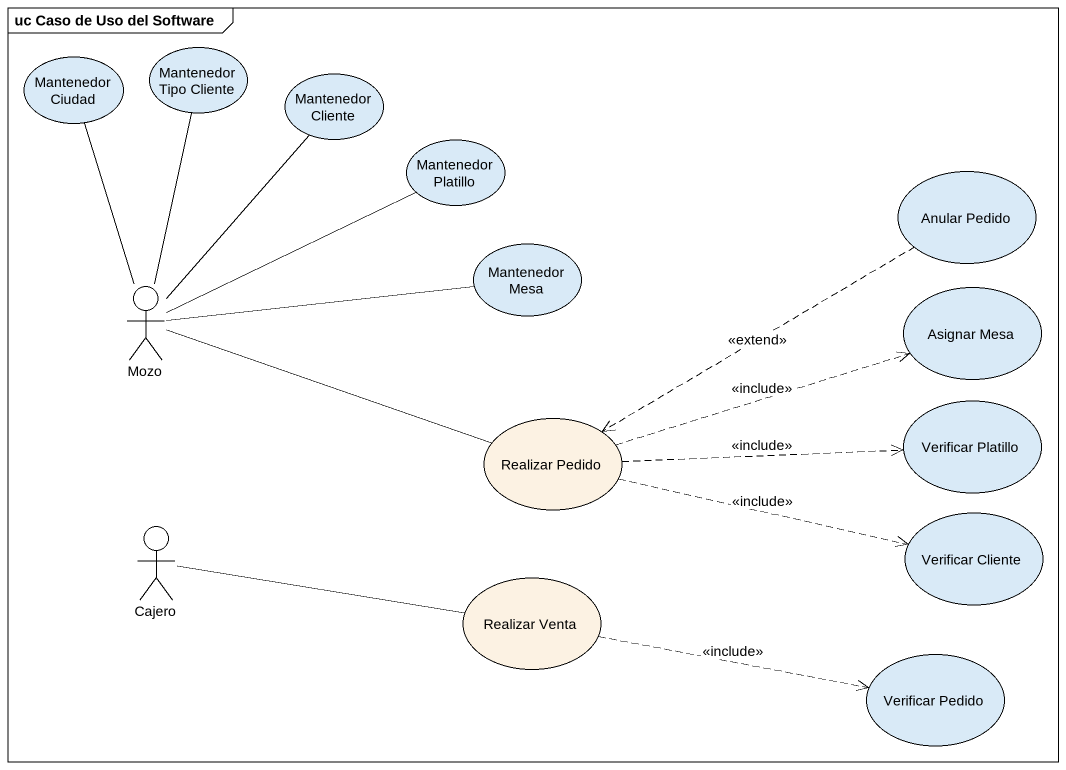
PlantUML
@startuml
mainframe uc Caso de Uso del Software
usecase "Mantenedor Ciudad" as Mantenedor_Ciudad
usecase "Mantenedor Tipo Cliente" as Mantenedor_Tipo_Cliente
usecase "Mantenedor Cliente" as Mantenedor_Cliente
usecase "Mantenedor Platillo" as Mantenedor_Platillo
usecase "Anular Pedido" as Anular_Pedido
usecase "Mantenedor Mesa" as Mantenedor_Mesa
actor Mozo
usecase "Asignar Mesa" as Asignar_Mesa
usecase "Verificar Platillo" as Verificar_Platillo
usecase "Realizar Pedido" as Realizar_Pedido #FCF2E3
usecase "Verificar Cliente" as Verificar_Cliente
actor Cajero
usecase "Realizar Venta" as Realizar_Venta #FCF2E3
usecase "Verificar Pedido" as Verificar_Pedido
Mantenedor_Ciudad -- Mozo
Mantenedor_Tipo_Cliente -- Mozo
Anular_Pedido .left.> Realizar_Pedido : <<extend>>
Mozo -up- Mantenedor_Cliente
Mozo -right- Mantenedor_Platillo
Mozo -right- Mantenedor_Mesa
Mozo -right- Realizar_Pedido
Realizar_Pedido .right.> Asignar_Mesa : <<include>>
Realizar_Pedido .right.> Verificar_Platillo : <<include>>
Realizar_Pedido .right.> Verificar_Cliente : <<include>>
Cajero -right- Realizar_Venta
Realizar_Venta .right.> Verificar_Pedido : <<include>>
@enduml
